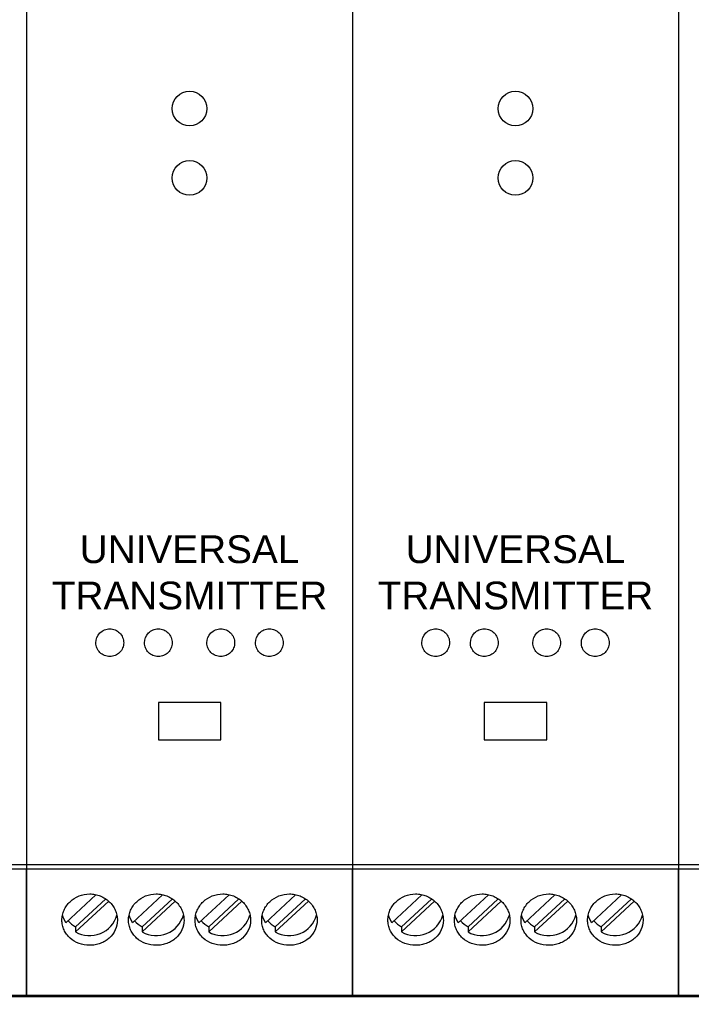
# Model space of a CAD drawing. Header units: millimetres. Extents: x 4137 to 6698, y 1400 to 3585.
# Drawn here: x 5467.6 to 5516.1, y 2436.8 to 2507.2 of the extents above; entities that cross this region are included whole.
import ezdxf

# ---------------------------------------------------------------- set-up
doc = ezdxf.new("R2010")
doc.units = ezdxf.units.MM
doc.layers.add('000-PI-Oprema', color=30, linetype='Continuous', lineweight=5)
doc.styles.get("Standard").update_dxf_attribs({"font": 'arial.ttf'})

msp = doc.modelspace()

# ---------------------------------------------------------------- linework, layer by layer
at = {"layer": '000-PI-Oprema', "color": 0, "linetype": 'ByBlock', "lineweight": 0}
for p, q in [((5468.145, 2525.704), (5468.145, 2446.278)), ((5468.145, 2525.704), (5468.145, 2446.278)), ((5491.645, 2525.704), (5491.645, 2446.278)), ((5491.645, 2525.704), (5491.645, 2446.278)), ((5515.145, 2525.704), (5515.145, 2446.278)), ((5515.145, 2525.704), (5515.145, 2446.278)), ((5482.145, 2457.978), (5477.645, 2457.978)), ((5477.645, 2457.978), (5477.645, 2455.278)), ((5482.145, 2455.278), (5482.145, 2457.978)), ((5505.645, 2457.978), (5501.145, 2457.978)), ((5501.145, 2457.978), (5501.145, 2455.278)), ((5505.645, 2455.278), (5505.645, 2457.978)), ((5477.645, 2455.278), (5482.145, 2455.278)), ((5501.145, 2455.278), (5505.645, 2455.278)), ((5468.145, 2446.278), (5444.645, 2446.278)), ((5444.645, 2445.978), (5468.145, 2445.978)), ((5468.145, 2446.278), (5468.145, 2445.978)), ((5491.645, 2446.278), (5468.145, 2446.278)), ((5468.145, 2446.278), (5468.145, 2445.978)), ((5468.145, 2436.878), (5468.145, 2445.978)), ((5468.145, 2445.978), (5468.145, 2436.878)), ((5468.145, 2445.978), (5491.645, 2445.978)), ((5491.645, 2446.278), (5491.645, 2445.978)), ((5515.145, 2446.278), (5491.645, 2446.278)), ((5491.645, 2446.278), (5491.645, 2445.978)), ((5491.645, 2436.878), (5491.645, 2445.978)), ((5491.645, 2445.978), (5491.645, 2436.878)), ((5491.645, 2445.978), (5515.145, 2445.978)), ((5515.145, 2446.278), (5515.145, 2445.978)), ((5538.645, 2446.278), (5515.145, 2446.278)), ((5515.145, 2446.278), (5515.145, 2445.978)), ((5515.145, 2436.878), (5515.145, 2445.978)), ((5515.145, 2445.978), (5515.145, 2436.878)), ((5515.145, 2445.978), (5538.645, 2445.978)), ((5470.972, 2442.085), (5473.143, 2444.098)), ((5473.831, 2443.799), (5471.679, 2441.804)), ((5474.064, 2443.641), (5471.679, 2441.43)), ((5475.772, 2442.085), (5477.943, 2444.098)), ((5478.631, 2443.799), (5476.479, 2441.804)), ((5478.864, 2443.641), (5476.479, 2441.43)), ((5480.572, 2442.085), (5482.743, 2444.098)), ((5483.431, 2443.799), (5481.279, 2441.804)), ((5483.664, 2443.641), (5481.279, 2441.43)), ((5485.372, 2442.085), (5487.543, 2444.098)), ((5488.231, 2443.799), (5486.079, 2441.804)), ((5488.464, 2443.641), (5486.079, 2441.43)), ((5494.472, 2442.085), (5496.643, 2444.098)), ((5497.331, 2443.799), (5495.179, 2441.804)), ((5497.564, 2443.641), (5495.179, 2441.43)), ((5499.272, 2442.085), (5501.443, 2444.098)), ((5502.131, 2443.799), (5499.979, 2441.804)), ((5502.364, 2443.641), (5499.979, 2441.43)), ((5504.072, 2442.085), (5506.243, 2444.098)), ((5506.931, 2443.799), (5504.779, 2441.804)), ((5507.164, 2443.641), (5504.779, 2441.43)), ((5508.872, 2442.085), (5511.043, 2444.098)), ((5511.731, 2443.799), (5509.579, 2441.804)), ((5511.964, 2443.641), (5509.579, 2441.43)), ((5471.679, 2441.804), (5471.679, 2441.43)), ((5476.479, 2441.804), (5476.479, 2441.43)), ((5481.279, 2441.804), (5481.279, 2441.43)), ((5486.079, 2441.804), (5486.079, 2441.43)), ((5495.179, 2441.804), (5495.179, 2441.43)), ((5499.979, 2441.804), (5499.979, 2441.43)), ((5504.779, 2441.804), (5504.779, 2441.43)), ((5509.579, 2441.804), (5509.579, 2441.43)), ((5444.645, 2436.878), (5468.145, 2436.878)), ((5444.645, 2436.778), (5468.145, 2436.778)), ((5468.145, 2436.778), (5468.145, 2436.878)), ((5468.145, 2436.878), (5491.645, 2436.878)), ((5468.145, 2436.878), (5468.145, 2436.778)), ((5468.145, 2436.778), (5491.645, 2436.778)), ((5491.645, 2436.778), (5491.645, 2436.878)), ((5491.645, 2436.878), (5515.145, 2436.878)), ((5491.645, 2436.878), (5491.645, 2436.778)), ((5491.645, 2436.778), (5515.145, 2436.778)), ((5515.145, 2436.778), (5515.145, 2436.878)), ((5515.145, 2436.878), (5538.645, 2436.878)), ((5515.145, 2436.878), (5515.145, 2436.778)), ((5515.145, 2436.778), (5538.645, 2436.778))]:
    msp.add_line(p, q, dxfattribs=at)
at = {"layer": '000-PI-Oprema', "color": 0, "linetype": 'ByBlock', "lineweight": 0, "flags": 128}
for points in [[(5470.972, 2442.085), (5470.78, 2442.491), (5470.739, 2442.642)], [(5475.772, 2442.085), (5475.58, 2442.491), (5475.539, 2442.642)], [(5480.572, 2442.085), (5480.38, 2442.491), (5480.339, 2442.642)], [(5485.372, 2442.085), (5485.18, 2442.491), (5485.139, 2442.642)], [(5494.472, 2442.085), (5494.28, 2442.491), (5494.239, 2442.642)], [(5499.272, 2442.085), (5499.08, 2442.491), (5499.039, 2442.642)], [(5504.072, 2442.085), (5503.88, 2442.491), (5503.839, 2442.642)], [(5508.872, 2442.085), (5508.68, 2442.491), (5508.639, 2442.642)]]:
    msp.add_lwpolyline(points, dxfattribs=at)
at = {"layer": '000-PI-Oprema', "color": 0, "linetype": 'ByBlock', "lineweight": 0, "ltscale": 0.25}
for centre in [(5479.895, 2500.778), (5503.395, 2500.778), (5479.895, 2495.778), (5503.395, 2495.778)]:
    msp.add_circle(centre, 1.25, dxfattribs=at)
at = {"layer": '000-PI-Oprema', "color": 0, "linetype": 'ByBlock', "lineweight": 0}
for centre, radius, start, end in [((5472.617, 2443.53), 1.964, 221.10603, 241.47408), ((5472.693, 2443.193), 2.034, 240.1007, 344.49957), ((5477.417, 2443.53), 1.964, 221.10603, 241.47408), ((5477.493, 2443.193), 2.034, 240.1007, 344.49957), ((5482.217, 2443.53), 1.964, 221.10603, 241.47408), ((5482.293, 2443.193), 2.034, 240.1007, 344.49957), ((5487.017, 2443.53), 1.964, 221.10603, 241.47408), ((5487.093, 2443.193), 2.034, 240.1007, 344.49957), ((5496.117, 2443.53), 1.964, 221.10603, 241.47408), ((5496.193, 2443.193), 2.034, 240.1007, 344.49957), ((5500.917, 2443.53), 1.964, 221.10603, 241.47408), ((5500.993, 2443.193), 2.034, 240.1007, 344.49957), ((5505.717, 2443.53), 1.964, 221.10603, 241.47408), ((5505.793, 2443.193), 2.034, 240.1007, 344.49957), ((5510.517, 2443.53), 1.964, 221.10603, 241.47408), ((5510.593, 2443.193), 2.034, 240.1007, 344.49957)]:
    msp.add_arc(centre, radius, start, end, dxfattribs=at)
for points, knots in [([(5473.145, 2462.278), (5473.145, 2462.147), (5473.17, 2462.018), (5473.27, 2461.777), (5473.343, 2461.666), (5473.527, 2461.481), (5473.638, 2461.406), (5473.88, 2461.305), (5474.013, 2461.278), (5474.275, 2461.278), (5474.407, 2461.304), (5474.65, 2461.405), (5474.761, 2461.479), (5474.947, 2461.666), (5475.02, 2461.776), (5475.119, 2462.018), (5475.145, 2462.148), (5475.145, 2462.407), (5475.119, 2462.537), (5475.021, 2462.777), (5474.947, 2462.889), (5474.764, 2463.074), (5474.653, 2463.15), (5474.41, 2463.251), (5474.279, 2463.278), (5474.014, 2463.278), (5473.883, 2463.252), (5473.639, 2463.151), (5473.528, 2463.076), (5473.252, 2462.798), (5473.145, 2462.54), (5473.145, 2462.278)], [0, 0, 0, 0, 0.0625, 0.0625, 0.125, 0.125, 0.1875, 0.1875, 0.25, 0.25, 0.3125, 0.3125, 0.375, 0.375, 0.4375, 0.4375, 0.5, 0.5, 0.5625, 0.5625, 0.625, 0.625, 0.6875, 0.6875, 0.75, 0.75, 0.8125, 0.8125, 0.875, 0.875, 1, 1, 1, 1]), ([(5476.645, 2462.278), (5476.645, 2462.147), (5476.67, 2462.018), (5476.77, 2461.777), (5476.843, 2461.666), (5477.027, 2461.481), (5477.138, 2461.406), (5477.38, 2461.305), (5477.513, 2461.278), (5477.775, 2461.278), (5477.907, 2461.304), (5478.15, 2461.405), (5478.261, 2461.479), (5478.447, 2461.666), (5478.52, 2461.776), (5478.619, 2462.018), (5478.645, 2462.148), (5478.645, 2462.407), (5478.619, 2462.537), (5478.521, 2462.777), (5478.447, 2462.889), (5478.264, 2463.074), (5478.153, 2463.15), (5477.91, 2463.251), (5477.779, 2463.278), (5477.514, 2463.278), (5477.383, 2463.252), (5477.139, 2463.151), (5477.028, 2463.076), (5476.752, 2462.798), (5476.645, 2462.54), (5476.645, 2462.278)], [0, 0, 0, 0, 0.0625, 0.0625, 0.125, 0.125, 0.1875, 0.1875, 0.25, 0.25, 0.3125, 0.3125, 0.375, 0.375, 0.4375, 0.4375, 0.5, 0.5, 0.5625, 0.5625, 0.625, 0.625, 0.6875, 0.6875, 0.75, 0.75, 0.8125, 0.8125, 0.875, 0.875, 1, 1, 1, 1]), ([(5481.145, 2462.278), (5481.145, 2462.147), (5481.17, 2462.018), (5481.27, 2461.777), (5481.343, 2461.666), (5481.527, 2461.481), (5481.638, 2461.406), (5481.88, 2461.305), (5482.013, 2461.278), (5482.275, 2461.278), (5482.407, 2461.304), (5482.65, 2461.405), (5482.761, 2461.479), (5482.947, 2461.666), (5483.02, 2461.776), (5483.119, 2462.018), (5483.145, 2462.148), (5483.145, 2462.407), (5483.119, 2462.537), (5483.021, 2462.777), (5482.947, 2462.889), (5482.764, 2463.074), (5482.653, 2463.15), (5482.41, 2463.251), (5482.279, 2463.278), (5482.014, 2463.278), (5481.883, 2463.252), (5481.639, 2463.151), (5481.528, 2463.076), (5481.252, 2462.798), (5481.145, 2462.54), (5481.145, 2462.278)], [0, 0, 0, 0, 0.0625, 0.0625, 0.125, 0.125, 0.1875, 0.1875, 0.25, 0.25, 0.3125, 0.3125, 0.375, 0.375, 0.4375, 0.4375, 0.5, 0.5, 0.5625, 0.5625, 0.625, 0.625, 0.6875, 0.6875, 0.75, 0.75, 0.8125, 0.8125, 0.875, 0.875, 1, 1, 1, 1]), ([(5484.645, 2462.278), (5484.645, 2462.147), (5484.67, 2462.018), (5484.77, 2461.777), (5484.843, 2461.666), (5485.027, 2461.481), (5485.138, 2461.406), (5485.38, 2461.305), (5485.513, 2461.278), (5485.775, 2461.278), (5485.907, 2461.304), (5486.15, 2461.405), (5486.261, 2461.479), (5486.447, 2461.666), (5486.52, 2461.776), (5486.619, 2462.018), (5486.645, 2462.148), (5486.645, 2462.407), (5486.619, 2462.537), (5486.521, 2462.777), (5486.447, 2462.889), (5486.264, 2463.074), (5486.153, 2463.15), (5485.91, 2463.251), (5485.779, 2463.278), (5485.514, 2463.278), (5485.383, 2463.252), (5485.139, 2463.151), (5485.028, 2463.076), (5484.752, 2462.798), (5484.645, 2462.54), (5484.645, 2462.278)], [0, 0, 0, 0, 0.0625, 0.0625, 0.125, 0.125, 0.1875, 0.1875, 0.25, 0.25, 0.3125, 0.3125, 0.375, 0.375, 0.4375, 0.4375, 0.5, 0.5, 0.5625, 0.5625, 0.625, 0.625, 0.6875, 0.6875, 0.75, 0.75, 0.8125, 0.8125, 0.875, 0.875, 1, 1, 1, 1]), ([(5496.645, 2462.278), (5496.645, 2462.147), (5496.67, 2462.018), (5496.77, 2461.777), (5496.843, 2461.666), (5497.027, 2461.481), (5497.138, 2461.406), (5497.38, 2461.305), (5497.513, 2461.278), (5497.775, 2461.278), (5497.907, 2461.304), (5498.15, 2461.405), (5498.261, 2461.479), (5498.447, 2461.666), (5498.52, 2461.776), (5498.619, 2462.018), (5498.645, 2462.148), (5498.645, 2462.407), (5498.619, 2462.537), (5498.521, 2462.777), (5498.447, 2462.889), (5498.264, 2463.074), (5498.153, 2463.15), (5497.91, 2463.251), (5497.779, 2463.278), (5497.514, 2463.278), (5497.383, 2463.252), (5497.139, 2463.151), (5497.028, 2463.076), (5496.752, 2462.798), (5496.645, 2462.54), (5496.645, 2462.278)], [0, 0, 0, 0, 0.0625, 0.0625, 0.125, 0.125, 0.1875, 0.1875, 0.25, 0.25, 0.3125, 0.3125, 0.375, 0.375, 0.4375, 0.4375, 0.5, 0.5, 0.5625, 0.5625, 0.625, 0.625, 0.6875, 0.6875, 0.75, 0.75, 0.8125, 0.8125, 0.875, 0.875, 1, 1, 1, 1]), ([(5500.145, 2462.278), (5500.145, 2462.147), (5500.17, 2462.018), (5500.27, 2461.777), (5500.343, 2461.666), (5500.527, 2461.481), (5500.638, 2461.406), (5500.88, 2461.305), (5501.013, 2461.278), (5501.275, 2461.278), (5501.407, 2461.304), (5501.65, 2461.405), (5501.761, 2461.479), (5501.947, 2461.666), (5502.02, 2461.776), (5502.119, 2462.018), (5502.145, 2462.148), (5502.145, 2462.407), (5502.119, 2462.537), (5502.021, 2462.777), (5501.947, 2462.889), (5501.764, 2463.074), (5501.653, 2463.15), (5501.41, 2463.251), (5501.279, 2463.278), (5501.014, 2463.278), (5500.883, 2463.252), (5500.639, 2463.151), (5500.528, 2463.076), (5500.252, 2462.798), (5500.145, 2462.54), (5500.145, 2462.278)], [0, 0, 0, 0, 0.0625, 0.0625, 0.125, 0.125, 0.1875, 0.1875, 0.25, 0.25, 0.3125, 0.3125, 0.375, 0.375, 0.4375, 0.4375, 0.5, 0.5, 0.5625, 0.5625, 0.625, 0.625, 0.6875, 0.6875, 0.75, 0.75, 0.8125, 0.8125, 0.875, 0.875, 1, 1, 1, 1]), ([(5504.645, 2462.278), (5504.645, 2462.147), (5504.67, 2462.018), (5504.77, 2461.777), (5504.843, 2461.666), (5505.027, 2461.481), (5505.138, 2461.406), (5505.38, 2461.305), (5505.513, 2461.278), (5505.775, 2461.278), (5505.907, 2461.304), (5506.15, 2461.405), (5506.261, 2461.479), (5506.447, 2461.666), (5506.52, 2461.776), (5506.619, 2462.018), (5506.645, 2462.148), (5506.645, 2462.407), (5506.619, 2462.537), (5506.521, 2462.777), (5506.447, 2462.889), (5506.264, 2463.074), (5506.153, 2463.15), (5505.91, 2463.251), (5505.779, 2463.278), (5505.514, 2463.278), (5505.383, 2463.252), (5505.139, 2463.151), (5505.028, 2463.076), (5504.752, 2462.798), (5504.645, 2462.54), (5504.645, 2462.278)], [0, 0, 0, 0, 0.0625, 0.0625, 0.125, 0.125, 0.1875, 0.1875, 0.25, 0.25, 0.3125, 0.3125, 0.375, 0.375, 0.4375, 0.4375, 0.5, 0.5, 0.5625, 0.5625, 0.625, 0.625, 0.6875, 0.6875, 0.75, 0.75, 0.8125, 0.8125, 0.875, 0.875, 1, 1, 1, 1]), ([(5508.145, 2462.278), (5508.145, 2462.147), (5508.17, 2462.018), (5508.27, 2461.777), (5508.343, 2461.666), (5508.527, 2461.481), (5508.638, 2461.406), (5508.88, 2461.305), (5509.013, 2461.278), (5509.275, 2461.278), (5509.407, 2461.304), (5509.65, 2461.405), (5509.761, 2461.479), (5509.947, 2461.666), (5510.02, 2461.776), (5510.119, 2462.018), (5510.145, 2462.148), (5510.145, 2462.407), (5510.119, 2462.537), (5510.021, 2462.777), (5509.947, 2462.889), (5509.764, 2463.074), (5509.653, 2463.15), (5509.41, 2463.251), (5509.279, 2463.278), (5509.014, 2463.278), (5508.883, 2463.252), (5508.639, 2463.151), (5508.528, 2463.076), (5508.252, 2462.798), (5508.145, 2462.54), (5508.145, 2462.278)], [0, 0, 0, 0, 0.0625, 0.0625, 0.125, 0.125, 0.1875, 0.1875, 0.25, 0.25, 0.3125, 0.3125, 0.375, 0.375, 0.4375, 0.4375, 0.5, 0.5, 0.5625, 0.5625, 0.625, 0.625, 0.6875, 0.6875, 0.75, 0.75, 0.8125, 0.8125, 0.875, 0.875, 1, 1, 1, 1]), ([(5472.695, 2440.464), (5472.827, 2440.464), (5472.957, 2440.476), (5473.213, 2440.521), (5473.34, 2440.555), (5473.582, 2440.645), (5473.697, 2440.699), (5473.914, 2440.829), (5474.017, 2440.905), (5474.294, 2441.153), (5474.443, 2441.354), (5474.642, 2441.793), (5474.695, 2442.035), (5474.695, 2442.398), (5474.682, 2442.522), (5474.631, 2442.762), (5474.593, 2442.879), (5474.493, 2443.107), (5474.43, 2443.218), (5474.286, 2443.424), (5474.203, 2443.52), (5474.016, 2443.699), (5473.916, 2443.778), (5473.699, 2443.917), (5473.582, 2443.977), (5473.34, 2444.074), (5473.215, 2444.111), (5472.959, 2444.161), (5472.826, 2444.173), (5472.435, 2444.173), (5472.171, 2444.123), (5471.69, 2443.93), (5471.467, 2443.787), (5471.19, 2443.523), (5471.105, 2443.425), (5470.96, 2443.219), (5470.898, 2443.11), (5470.798, 2442.882), (5470.759, 2442.763), (5470.708, 2442.524), (5470.695, 2442.402), (5470.695, 2442.157), (5470.708, 2442.037), (5470.758, 2441.802), (5470.797, 2441.686), (5470.897, 2441.465), (5470.958, 2441.361), (5471.103, 2441.164), (5471.187, 2441.071), (5471.464, 2440.822), (5471.687, 2440.689), (5472.168, 2440.512), (5472.43, 2440.464), (5472.695, 2440.464)], [0, 0, 0, 0, 0.03125, 0.03125, 0.0625, 0.0625, 0.09375, 0.09375, 0.125, 0.125, 0.1875, 0.1875, 0.25, 0.25, 0.28125, 0.28125, 0.3125, 0.3125, 0.34375, 0.34375, 0.375, 0.375, 0.40625, 0.40625, 0.4375, 0.4375, 0.46875, 0.46875, 0.5, 0.5, 0.5625, 0.5625, 0.625, 0.625, 0.65625, 0.65625, 0.6875, 0.6875, 0.71875, 0.71875, 0.75, 0.75, 0.78125, 0.78125, 0.8125, 0.8125, 0.84375, 0.84375, 0.875, 0.875, 0.9375, 0.9375, 1, 1, 1, 1]), ([(5477.495, 2440.464), (5477.627, 2440.464), (5477.757, 2440.476), (5478.013, 2440.521), (5478.14, 2440.555), (5478.382, 2440.645), (5478.497, 2440.699), (5478.714, 2440.829), (5478.817, 2440.905), (5479.094, 2441.153), (5479.243, 2441.354), (5479.442, 2441.793), (5479.495, 2442.035), (5479.495, 2442.398), (5479.482, 2442.522), (5479.431, 2442.762), (5479.393, 2442.879), (5479.293, 2443.107), (5479.23, 2443.218), (5479.086, 2443.424), (5479.003, 2443.52), (5478.816, 2443.699), (5478.716, 2443.778), (5478.499, 2443.917), (5478.382, 2443.977), (5478.14, 2444.074), (5478.015, 2444.111), (5477.759, 2444.161), (5477.626, 2444.173), (5477.235, 2444.173), (5476.971, 2444.123), (5476.49, 2443.93), (5476.267, 2443.787), (5475.99, 2443.523), (5475.905, 2443.425), (5475.76, 2443.219), (5475.698, 2443.11), (5475.598, 2442.882), (5475.559, 2442.763), (5475.508, 2442.524), (5475.495, 2442.402), (5475.495, 2442.157), (5475.508, 2442.037), (5475.558, 2441.802), (5475.597, 2441.686), (5475.697, 2441.465), (5475.758, 2441.361), (5475.903, 2441.164), (5475.987, 2441.071), (5476.264, 2440.822), (5476.487, 2440.689), (5476.968, 2440.512), (5477.23, 2440.464), (5477.495, 2440.464)], [0, 0, 0, 0, 0.03125, 0.03125, 0.0625, 0.0625, 0.09375, 0.09375, 0.125, 0.125, 0.1875, 0.1875, 0.25, 0.25, 0.28125, 0.28125, 0.3125, 0.3125, 0.34375, 0.34375, 0.375, 0.375, 0.40625, 0.40625, 0.4375, 0.4375, 0.46875, 0.46875, 0.5, 0.5, 0.5625, 0.5625, 0.625, 0.625, 0.65625, 0.65625, 0.6875, 0.6875, 0.71875, 0.71875, 0.75, 0.75, 0.78125, 0.78125, 0.8125, 0.8125, 0.84375, 0.84375, 0.875, 0.875, 0.9375, 0.9375, 1, 1, 1, 1]), ([(5482.295, 2440.464), (5482.427, 2440.464), (5482.557, 2440.476), (5482.813, 2440.521), (5482.94, 2440.555), (5483.182, 2440.645), (5483.297, 2440.699), (5483.514, 2440.829), (5483.617, 2440.905), (5483.894, 2441.153), (5484.043, 2441.354), (5484.242, 2441.793), (5484.295, 2442.035), (5484.295, 2442.398), (5484.282, 2442.522), (5484.231, 2442.762), (5484.193, 2442.879), (5484.093, 2443.107), (5484.03, 2443.218), (5483.886, 2443.424), (5483.803, 2443.52), (5483.616, 2443.699), (5483.516, 2443.778), (5483.299, 2443.917), (5483.182, 2443.977), (5482.94, 2444.074), (5482.815, 2444.111), (5482.559, 2444.161), (5482.426, 2444.173), (5482.035, 2444.173), (5481.771, 2444.123), (5481.29, 2443.93), (5481.067, 2443.787), (5480.79, 2443.523), (5480.705, 2443.425), (5480.56, 2443.219), (5480.498, 2443.11), (5480.398, 2442.882), (5480.359, 2442.763), (5480.308, 2442.524), (5480.295, 2442.402), (5480.295, 2442.157), (5480.308, 2442.037), (5480.358, 2441.802), (5480.397, 2441.686), (5480.497, 2441.465), (5480.558, 2441.361), (5480.703, 2441.164), (5480.787, 2441.071), (5481.064, 2440.822), (5481.287, 2440.689), (5481.768, 2440.512), (5482.03, 2440.464), (5482.295, 2440.464)], [0, 0, 0, 0, 0.03125, 0.03125, 0.0625, 0.0625, 0.09375, 0.09375, 0.125, 0.125, 0.1875, 0.1875, 0.25, 0.25, 0.28125, 0.28125, 0.3125, 0.3125, 0.34375, 0.34375, 0.375, 0.375, 0.40625, 0.40625, 0.4375, 0.4375, 0.46875, 0.46875, 0.5, 0.5, 0.5625, 0.5625, 0.625, 0.625, 0.65625, 0.65625, 0.6875, 0.6875, 0.71875, 0.71875, 0.75, 0.75, 0.78125, 0.78125, 0.8125, 0.8125, 0.84375, 0.84375, 0.875, 0.875, 0.9375, 0.9375, 1, 1, 1, 1]), ([(5487.095, 2440.464), (5487.227, 2440.464), (5487.357, 2440.476), (5487.613, 2440.521), (5487.74, 2440.555), (5487.982, 2440.645), (5488.097, 2440.699), (5488.314, 2440.829), (5488.417, 2440.905), (5488.694, 2441.153), (5488.843, 2441.354), (5489.042, 2441.793), (5489.095, 2442.035), (5489.095, 2442.398), (5489.082, 2442.522), (5489.031, 2442.762), (5488.993, 2442.879), (5488.893, 2443.107), (5488.83, 2443.218), (5488.686, 2443.424), (5488.603, 2443.52), (5488.416, 2443.699), (5488.316, 2443.778), (5488.099, 2443.917), (5487.982, 2443.977), (5487.74, 2444.074), (5487.615, 2444.111), (5487.359, 2444.161), (5487.226, 2444.173), (5486.835, 2444.173), (5486.571, 2444.123), (5486.09, 2443.93), (5485.867, 2443.787), (5485.59, 2443.523), (5485.505, 2443.425), (5485.36, 2443.219), (5485.298, 2443.11), (5485.198, 2442.882), (5485.159, 2442.763), (5485.108, 2442.524), (5485.095, 2442.402), (5485.095, 2442.157), (5485.108, 2442.037), (5485.158, 2441.802), (5485.197, 2441.686), (5485.297, 2441.465), (5485.358, 2441.361), (5485.503, 2441.164), (5485.587, 2441.071), (5485.864, 2440.822), (5486.087, 2440.689), (5486.568, 2440.512), (5486.83, 2440.464), (5487.095, 2440.464)], [0, 0, 0, 0, 0.03125, 0.03125, 0.0625, 0.0625, 0.09375, 0.09375, 0.125, 0.125, 0.1875, 0.1875, 0.25, 0.25, 0.28125, 0.28125, 0.3125, 0.3125, 0.34375, 0.34375, 0.375, 0.375, 0.40625, 0.40625, 0.4375, 0.4375, 0.46875, 0.46875, 0.5, 0.5, 0.5625, 0.5625, 0.625, 0.625, 0.65625, 0.65625, 0.6875, 0.6875, 0.71875, 0.71875, 0.75, 0.75, 0.78125, 0.78125, 0.8125, 0.8125, 0.84375, 0.84375, 0.875, 0.875, 0.9375, 0.9375, 1, 1, 1, 1]), ([(5496.195, 2440.464), (5496.327, 2440.464), (5496.457, 2440.476), (5496.713, 2440.521), (5496.84, 2440.555), (5497.082, 2440.645), (5497.197, 2440.699), (5497.414, 2440.829), (5497.517, 2440.905), (5497.794, 2441.153), (5497.943, 2441.354), (5498.142, 2441.793), (5498.195, 2442.035), (5498.195, 2442.398), (5498.182, 2442.522), (5498.131, 2442.762), (5498.093, 2442.879), (5497.993, 2443.107), (5497.93, 2443.218), (5497.786, 2443.424), (5497.703, 2443.52), (5497.516, 2443.699), (5497.416, 2443.778), (5497.199, 2443.917), (5497.082, 2443.977), (5496.84, 2444.074), (5496.715, 2444.111), (5496.459, 2444.161), (5496.326, 2444.173), (5495.935, 2444.173), (5495.671, 2444.123), (5495.19, 2443.93), (5494.967, 2443.787), (5494.69, 2443.523), (5494.605, 2443.425), (5494.46, 2443.219), (5494.398, 2443.11), (5494.298, 2442.882), (5494.259, 2442.763), (5494.208, 2442.524), (5494.195, 2442.402), (5494.195, 2442.157), (5494.208, 2442.037), (5494.258, 2441.802), (5494.297, 2441.686), (5494.397, 2441.465), (5494.458, 2441.361), (5494.603, 2441.164), (5494.687, 2441.071), (5494.964, 2440.822), (5495.187, 2440.689), (5495.668, 2440.512), (5495.93, 2440.464), (5496.195, 2440.464)], [0, 0, 0, 0, 0.03125, 0.03125, 0.0625, 0.0625, 0.09375, 0.09375, 0.125, 0.125, 0.1875, 0.1875, 0.25, 0.25, 0.28125, 0.28125, 0.3125, 0.3125, 0.34375, 0.34375, 0.375, 0.375, 0.40625, 0.40625, 0.4375, 0.4375, 0.46875, 0.46875, 0.5, 0.5, 0.5625, 0.5625, 0.625, 0.625, 0.65625, 0.65625, 0.6875, 0.6875, 0.71875, 0.71875, 0.75, 0.75, 0.78125, 0.78125, 0.8125, 0.8125, 0.84375, 0.84375, 0.875, 0.875, 0.9375, 0.9375, 1, 1, 1, 1]), ([(5500.995, 2440.464), (5501.127, 2440.464), (5501.257, 2440.476), (5501.513, 2440.521), (5501.64, 2440.555), (5501.882, 2440.645), (5501.997, 2440.699), (5502.214, 2440.829), (5502.317, 2440.905), (5502.594, 2441.153), (5502.743, 2441.354), (5502.942, 2441.793), (5502.995, 2442.035), (5502.995, 2442.398), (5502.982, 2442.522), (5502.931, 2442.762), (5502.893, 2442.879), (5502.793, 2443.107), (5502.73, 2443.218), (5502.586, 2443.424), (5502.503, 2443.52), (5502.316, 2443.699), (5502.216, 2443.778), (5501.999, 2443.917), (5501.882, 2443.977), (5501.64, 2444.074), (5501.515, 2444.111), (5501.259, 2444.161), (5501.126, 2444.173), (5500.735, 2444.173), (5500.471, 2444.123), (5499.99, 2443.93), (5499.767, 2443.787), (5499.49, 2443.523), (5499.405, 2443.425), (5499.26, 2443.219), (5499.198, 2443.11), (5499.098, 2442.882), (5499.059, 2442.763), (5499.008, 2442.524), (5498.995, 2442.402), (5498.995, 2442.157), (5499.008, 2442.037), (5499.058, 2441.802), (5499.097, 2441.686), (5499.197, 2441.465), (5499.258, 2441.361), (5499.403, 2441.164), (5499.487, 2441.071), (5499.764, 2440.822), (5499.987, 2440.689), (5500.468, 2440.512), (5500.73, 2440.464), (5500.995, 2440.464)], [0, 0, 0, 0, 0.03125, 0.03125, 0.0625, 0.0625, 0.09375, 0.09375, 0.125, 0.125, 0.1875, 0.1875, 0.25, 0.25, 0.28125, 0.28125, 0.3125, 0.3125, 0.34375, 0.34375, 0.375, 0.375, 0.40625, 0.40625, 0.4375, 0.4375, 0.46875, 0.46875, 0.5, 0.5, 0.5625, 0.5625, 0.625, 0.625, 0.65625, 0.65625, 0.6875, 0.6875, 0.71875, 0.71875, 0.75, 0.75, 0.78125, 0.78125, 0.8125, 0.8125, 0.84375, 0.84375, 0.875, 0.875, 0.9375, 0.9375, 1, 1, 1, 1]), ([(5505.795, 2440.464), (5505.927, 2440.464), (5506.057, 2440.476), (5506.313, 2440.521), (5506.44, 2440.555), (5506.682, 2440.645), (5506.797, 2440.699), (5507.014, 2440.829), (5507.117, 2440.905), (5507.394, 2441.153), (5507.543, 2441.354), (5507.742, 2441.793), (5507.795, 2442.035), (5507.795, 2442.398), (5507.782, 2442.522), (5507.731, 2442.762), (5507.693, 2442.879), (5507.593, 2443.107), (5507.53, 2443.218), (5507.386, 2443.424), (5507.303, 2443.52), (5507.116, 2443.699), (5507.016, 2443.778), (5506.799, 2443.917), (5506.682, 2443.977), (5506.44, 2444.074), (5506.315, 2444.111), (5506.059, 2444.161), (5505.926, 2444.173), (5505.535, 2444.173), (5505.271, 2444.123), (5504.79, 2443.93), (5504.567, 2443.787), (5504.29, 2443.523), (5504.205, 2443.425), (5504.06, 2443.219), (5503.998, 2443.11), (5503.898, 2442.882), (5503.859, 2442.763), (5503.808, 2442.524), (5503.795, 2442.402), (5503.795, 2442.157), (5503.808, 2442.037), (5503.858, 2441.802), (5503.897, 2441.686), (5503.997, 2441.465), (5504.058, 2441.361), (5504.203, 2441.164), (5504.287, 2441.071), (5504.564, 2440.822), (5504.787, 2440.689), (5505.268, 2440.512), (5505.53, 2440.464), (5505.795, 2440.464)], [0, 0, 0, 0, 0.03125, 0.03125, 0.0625, 0.0625, 0.09375, 0.09375, 0.125, 0.125, 0.1875, 0.1875, 0.25, 0.25, 0.28125, 0.28125, 0.3125, 0.3125, 0.34375, 0.34375, 0.375, 0.375, 0.40625, 0.40625, 0.4375, 0.4375, 0.46875, 0.46875, 0.5, 0.5, 0.5625, 0.5625, 0.625, 0.625, 0.65625, 0.65625, 0.6875, 0.6875, 0.71875, 0.71875, 0.75, 0.75, 0.78125, 0.78125, 0.8125, 0.8125, 0.84375, 0.84375, 0.875, 0.875, 0.9375, 0.9375, 1, 1, 1, 1]), ([(5510.595, 2440.464), (5510.727, 2440.464), (5510.857, 2440.476), (5511.113, 2440.521), (5511.24, 2440.555), (5511.482, 2440.645), (5511.597, 2440.699), (5511.814, 2440.829), (5511.917, 2440.905), (5512.194, 2441.153), (5512.343, 2441.354), (5512.542, 2441.793), (5512.595, 2442.035), (5512.595, 2442.398), (5512.582, 2442.522), (5512.531, 2442.762), (5512.493, 2442.879), (5512.393, 2443.107), (5512.33, 2443.218), (5512.186, 2443.424), (5512.103, 2443.52), (5511.916, 2443.699), (5511.816, 2443.778), (5511.599, 2443.917), (5511.482, 2443.977), (5511.24, 2444.074), (5511.115, 2444.111), (5510.859, 2444.161), (5510.726, 2444.173), (5510.335, 2444.173), (5510.071, 2444.123), (5509.59, 2443.93), (5509.367, 2443.787), (5509.09, 2443.523), (5509.005, 2443.425), (5508.86, 2443.219), (5508.798, 2443.11), (5508.698, 2442.882), (5508.659, 2442.763), (5508.608, 2442.524), (5508.595, 2442.402), (5508.595, 2442.157), (5508.608, 2442.037), (5508.658, 2441.802), (5508.697, 2441.686), (5508.797, 2441.465), (5508.858, 2441.361), (5509.003, 2441.164), (5509.087, 2441.071), (5509.364, 2440.822), (5509.587, 2440.689), (5510.068, 2440.512), (5510.33, 2440.464), (5510.595, 2440.464)], [0, 0, 0, 0, 0.03125, 0.03125, 0.0625, 0.0625, 0.09375, 0.09375, 0.125, 0.125, 0.1875, 0.1875, 0.25, 0.25, 0.28125, 0.28125, 0.3125, 0.3125, 0.34375, 0.34375, 0.375, 0.375, 0.40625, 0.40625, 0.4375, 0.4375, 0.46875, 0.46875, 0.5, 0.5, 0.5625, 0.5625, 0.625, 0.625, 0.65625, 0.65625, 0.6875, 0.6875, 0.71875, 0.71875, 0.75, 0.75, 0.78125, 0.78125, 0.8125, 0.8125, 0.84375, 0.84375, 0.875, 0.875, 0.9375, 0.9375, 1, 1, 1, 1])]:
    msp.add_open_spline(points, degree=3, knots=knots, dxfattribs=at)

# ---------------------------------------------------------------- texts
at = {"layer": '000-PI-Oprema', "color": 0, "linetype": 'ByBlock', "lineweight": 0, "ltscale": 0.25, "char_height": 2, "attachment_point": 8}
for insert in [(5479.895, 2464.655), (5503.395, 2464.655)]:
    msp.add_mtext_dynamic_manual_height_columns('UNIVERSAL\\PTRANSMITTER', width=11.75, gutter_width=0, heights=[9.106], dxfattribs=dict(at, insert=insert))

doc.saveas('drawing.dxf')
